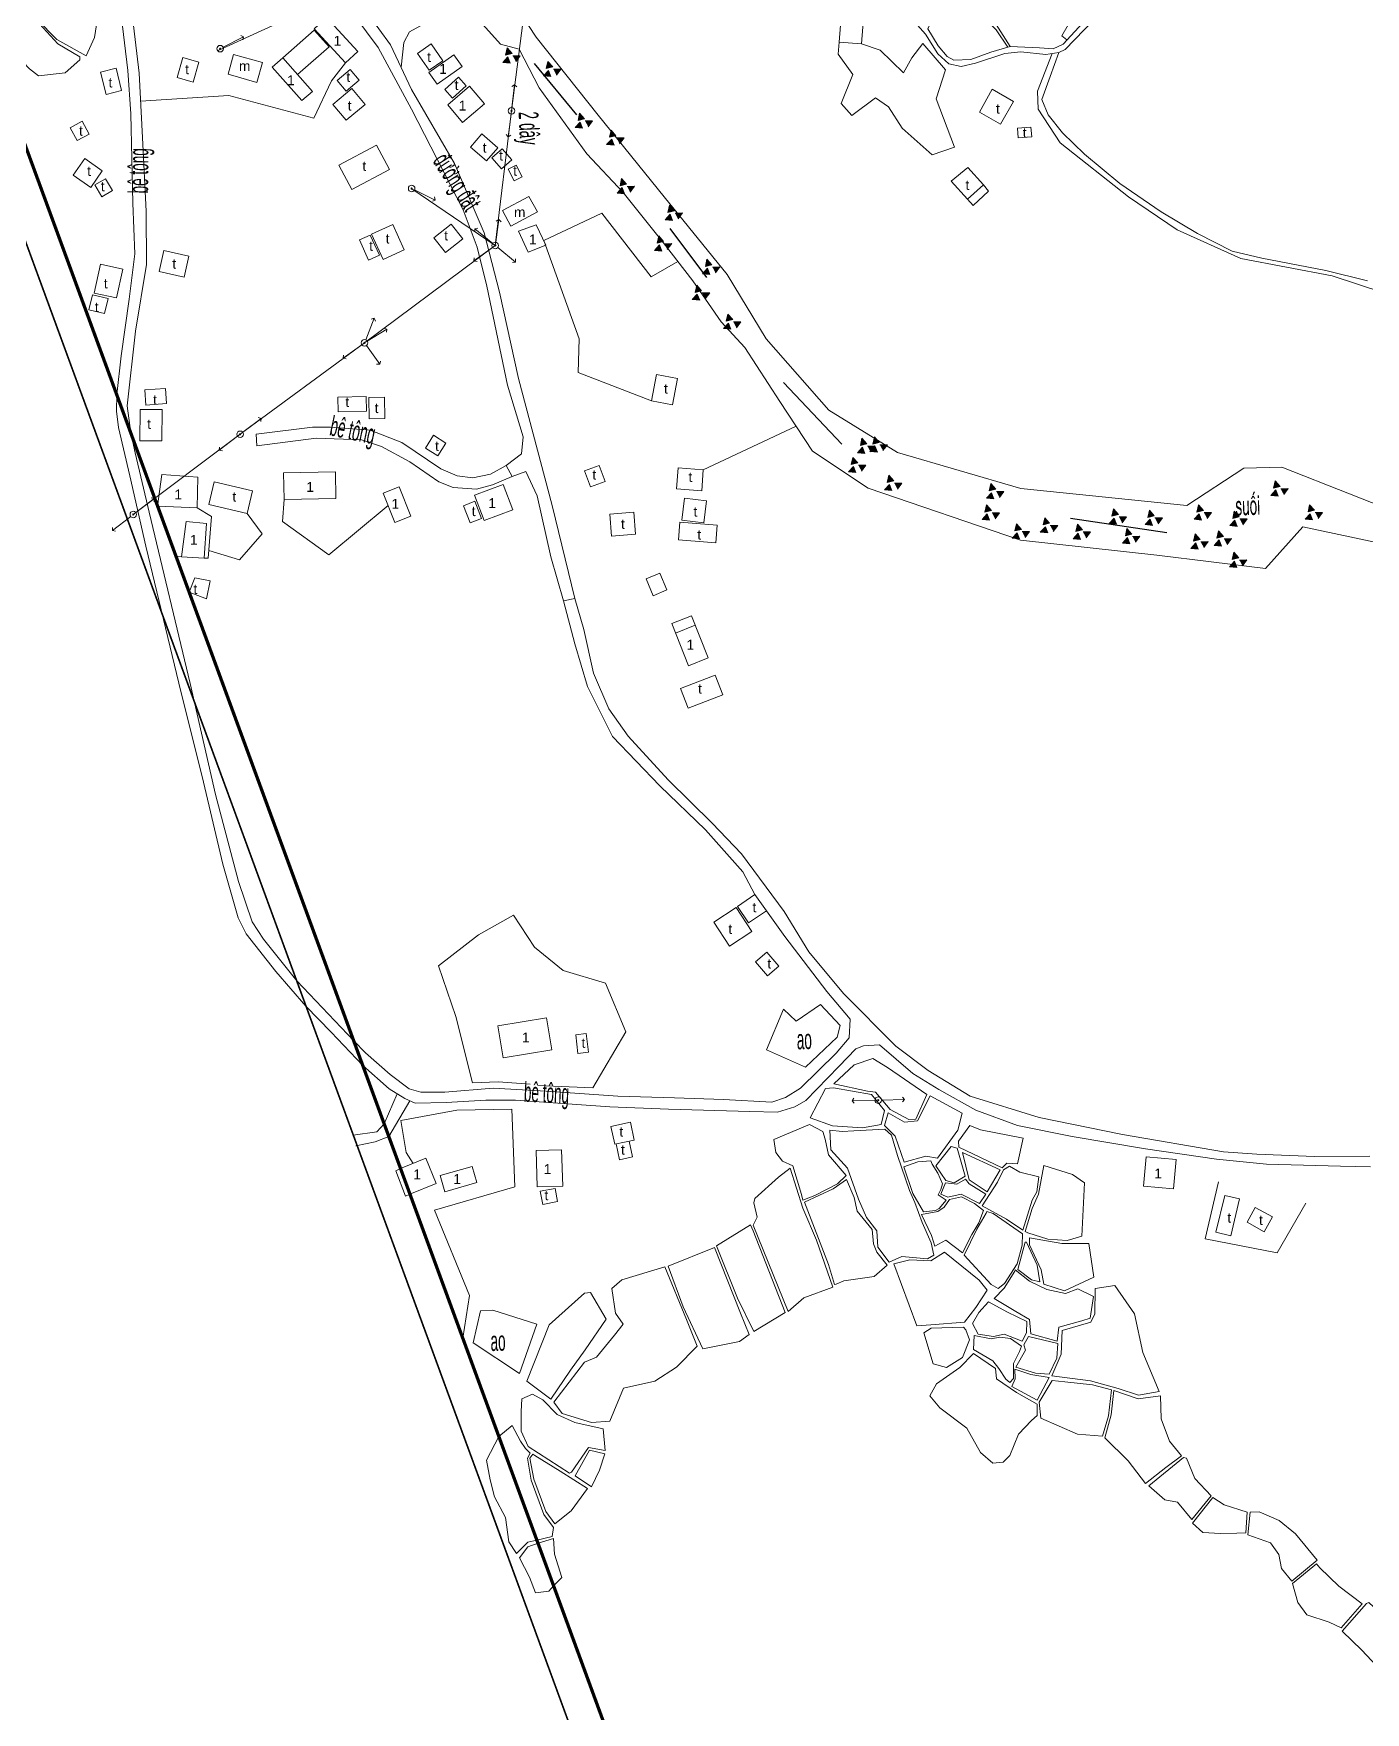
# Model space of a CAD drawing. Header units: metres. Extents: x 0 to 551036, y 0 to 1845929.
# Drawn here: x 547408 to 547814, y 1841035 to 1841546 of the extents above; entities that cross this region are included whole.
import ezdxf

# ---------------------------------------------------------------- set-up
doc = ezdxf.new("R2010")
doc.units = ezdxf.units.M
doc.header["$MEASUREMENT"] = 0
doc.linetypes.add('BD HH1 KEM TMB$0$DASHDOT2', pattern=[0.5, 0.25, -0.125, 0, -0.125])
for name, color, linetype, lineweight in [('BD HH1 KEM TMB$0$ao_ho_song_suoi', 7, 'Continuous', 0), ('BD HH1 KEM TMB$0$chamnha', 7, 'Continuous', 0), ('BD HH1 KEM TMB$0$Duong BT', 7, 'Continuous', 0), ('BD HH1 KEM TMB$0$duongdapcao', 7, 'Continuous', 0), ('BD HH1 KEM TMB$0$duongdat', 7, 'Continuous', 0), ('BD HH1 KEM TMB$0$duongdaydien', 7, 'Continuous', 0), ('BD HH1 KEM TMB$0$ghichuthuyetminh', 7, 'Continuous', 0), ('BD HH1 KEM TMB$0$nha', 7, 'Continuous', 0), ('BD HH1 KEM TMB$0$Ranh', 7, 'Continuous', 0), ('BD HH1 KEM TMB$0$ranhgioithucvat', 7, 'Continuous', 0), ('BD HH1 KEM TMB$0$tuong_ke', 7, 'Continuous', 0), ('Level 10', 7, 'Continuous', 0), ('Level 15', 7, 'Continuous', 0), ('Ranh', 7, 'Continuous', 0)]:
    doc.layers.add(name, color=color, linetype=linetype, lineweight=lineweight)
doc.styles.add('BD HH1 KEM TMB$0$chamnha', font='', dxfattribs={"height": 4})
doc.styles.add('BD HH1 KEM TMB$0$ghichuduongdien', font='', dxfattribs={"height": 6})
doc.styles.add('BD HH1 KEM TMB$0$Standard', font='txt.shx')
doc.styles.get("Standard").update_dxf_attribs({"font": '', "height": 4})
doc.styles.get('BD HH1 KEM TMB$0$chamnha').set_extended_font_data('.VnArial')
doc.styles.get('BD HH1 KEM TMB$0$ghichuduongdien').set_extended_font_data('.VnArial Narrow')
doc.styles.get('Standard').set_extended_font_data('.VnArial')
doc.linetypes.add('FENCELINE1', pattern='A,6.35,-2.54,[133,ltypeshp.shx,S=2.54,R=0,X=-2.54,Y=0],-2.54,25.4', length=36.83)
doc.dimstyles.get("Standard").update_dxf_attribs({"dimtxt": 0.18, "dimasz": 0.18, "dimexe": 0.18, "dimexo": 0.0625, "dimgap": 0.09, "dimtad": 0, "dimtih": 1, "dimtoh": 1, "dimdec": 4, "dimzin": 0, "dimdsep": 46, "dimtxsty": 'Standard', "dimcen": 0.09, "dimadec": 0, "dimazin": 0, "dimtfac": 1, "dimtdec": 4, "dimtofl": 0, "dimtmove": 0, "dimatfit": 3, "dimfxl": 1, "dimtolj": 1, "dimtzin": 0, "dimarcsym": 0})

# ---------------------------------------------------------------- blocks, each defined once
blk = doc.blocks.new('BD HH1 KEM TMB$0$hathed')
blk.add_hatch(color=256).paths.add_polyline_path([(-1.8, 0, 1), (1.8, 0, 1)])
for p, q in [((10, 0), (80, 0)), ((80, 0), (73.9, 7.3)), ((80, 0), (73.9, -7.3))]:
    blk.add_line(p, q)
for radius in [10, 1.81]:
    blk.add_circle((0, 0), radius)
blk = doc.blocks.new('BD HH1 KEM TMB$0$hathe')
blk.add_hatch(color=256).paths.add_polyline_path([(-1.8, 0, 1), (1.8, 0, 1)])
for p, q in [((-80, 0), (-73.9, 7.3)), ((-80, 0), (-10, 0)), ((-80, 0), (-73.9, -7.3)), ((10, 0), (80, 0)), ((80, 0), (73.9, 7.3)), ((80, 0), (73.9, -7.3))]:
    blk.add_line(p, q)
for radius in [10, 1.81]:
    blk.add_circle((0, 0), radius)
blk = doc.blocks.new('BD HH1 KEM TMB$0$DA1')
at = {"layer": 'Level 10'}
for points in [[(42581.6, 97264), (42583.8, 97274.2), (42590.7, 97266.3)], [(42588, 97252.8), (42577.6, 97253.8), (42584.7, 97261.5)]]:
    blk.add_hatch(color=7, dxfattribs=at).paths.add_polyline_path(points)
at = {"layer": 'Level 10', "extrusion": (0, 0, -1)}
blk.add_hatch(color=7, dxfattribs=at).paths.add_polyline_path([(-42595.9, 97254.9), (-42602.1, 97263.3), (-42591.6, 97263.2)])
at = {"layer": 'Level 10', "color": 7}
for p, q in [((42583.8, 97274.2, 1062767.1), (42581.6, 97264, 1062767.1)), ((42581.6, 97264, 1062767.1), (42590.7, 97266.3, 1062767.1)), ((42583.8, 97274.2, 1062767.1), (42590.7, 97266.3, 1062767.1)), ((42602.1, 97263.3, 1062767.1), (42591.6, 97263.2, 1062767.1)), ((42602.1, 97263.3, 1062767.1), (42595.9, 97254.9, 1062767.1)), ((42577.6, 97253.8, 1062767.1), (42584.7, 97261.5, 1062767.1)), ((42577.6, 97253.8, 1062767.1), (42588, 97252.8, 1062767.1)), ((42588, 97252.8, 1062767.1), (42584.7, 97261.5, 1062767.1))]:
    blk.add_line(p, q, dxfattribs=at)

msp = doc.modelspace()

# ---------------------------------------------------------------- linework, layer by layer
at = {"layer": 'BD HH1 KEM TMB$0$ao_ho_song_suoi', "flags": 128}
for points in [[(547829.47345, 1841397.80608), (547788.3011, 1841414.01258), (547776.68992, 1841413.71146), (547759.36302, 1841402.30669), (547708.84421, 1841407.50094), (547671.30259, 1841418.41102), (547650.42883, 1841431.33751), (547631.37643, 1841453.02324), (547619.5256, 1841472.6173), (547600.2695, 1841496.23878), (547580.18659, 1841521.12388), (547561.3379, 1841544.783), (547554.35202, 1841555.41885)], [(547543.33997, 1841550.71391), (547550.49361, 1841542.71283), (547556.20933, 1841541.15885), (547562.27254, 1841529.4207), (547576.78352, 1841509.35884), (547587.79557, 1841497.5239), (547599.96993, 1841482.36593), (547609.07674, 1841470.73532), (547617.69226, 1841458.19599), (547624.82193, 1841450.35622), (547635.54639, 1841433.95614), (547645.40811, 1841418.89496), (547662.44742, 1841407.61386), (547708.72438, 1841391.77838), (547750.22027, 1841387.26701), (547783.35227, 1841383.19119), (547794.72379, 1841395.82731), (547824.69238, 1841389.4286)], [(547647.88851, 1841250.47427), (547640.44729, 1841245.42519), (547636.63681, 1841249.06547), (547631.42436, 1841236.68207), (547643.32313, 1841231.47169), (547652.99312, 1841240.53743), (547653.91578, 1841244.12394), (547647.88851, 1841250.47427)]]:
    msp.add_lwpolyline(points, dxfattribs=at)
msp.add_lwpolyline([(547544.38246, 1841157.29496), (547542.22559, 1841147.56246), (547556.26924, 1841138.27625), (547561.6135, 1841153.2998), (547548.19294, 1841157.51542), (547544.38246, 1841157.29496)], close=True, dxfattribs=at)
at = {"layer": 'BD HH1 KEM TMB$0$Duong BT', "flags": 128}
for points in [[(547428.16415, 1841577.51073), (547432.10512, 1841573.24385), (547434.75328, 1841554.03695), (547437.05395, 1841534.69024), (547438.02454, 1841521.50027), (547438.61169, 1841494.36218), (547439.27074, 1841478.90848), (547437.53325, 1841465.10553), (547435.11276, 1841447.91502), (547433.71559, 1841436.07302)], [(547437.96688, 1841424.48441), (547436.92214, 1841432.68715), (547439.47444, 1841455.42142), (547442.7457, 1841475.67685), (547442.64984, 1841491.80808), (547441.58339, 1841514.26273), (547440.55288, 1841533.84603), (547438.86333, 1841548.37489), (547435.6556, 1841573.6622), (547437.78502, 1841576.71868)], [(547520.23145, 1841535.71457), (547521.10019, 1841543.23978), (547522.77776, 1841546.47678), (547530.19501, 1841550.47195), (547542.24857, 1841557.49602)], [(547675.08911, 1841551.14946), (547679.87018, 1841545.72399), (547683.5848, 1841539.72855), (547686.93994, 1841536.65824), (547690.69051, 1841535.94309), (547695.01624, 1841536.87333), (547703.94331, 1841539.83609), (547708.86817, 1841540.36842), (547716.4412, 1841539.50809), (547720.4434, 1841540.15334), (547722.30071, 1841541.0782), (547733.87162, 1841553.00541)], [(547730.08943, 1841551.68179), (547724.0382, 1841545.26694), (547721.72555, 1841542.70207), (547718.7179, 1841541.2879), (547714.55993, 1841541.55138), (547705.62088, 1841541.94928), (547699.68947, 1841540.3039), (547693.6622, 1841538.05091), (547688.44975, 1841537.78743), (547686.44865, 1841538.93812), (547683.70463, 1841542.20738), (547680.52923, 1841547.33711)], [(547433.71559, 1841436.07302), (547433.62266, 1841431.03403), (547434.30455, 1841426.06973), (547437.71368, 1841411.37141), (547442.5854, 1841389.9323), (547452.66868, 1841348.23926), (547460.08825, 1841318.10776), (547466.00341, 1841293.25426), (547470.66867, 1841276.85116), (547473.16132, 1841272.02003), (547482.10681, 1841260.535), (547491.3159, 1841250.02457)], [(547488.4852, 1841257.74081), (547478.38685, 1841270.4205), (547474.89267, 1841275.70306), (547470.77137, 1841287.9693), (547463.78307, 1841314.38201), (547456.08128, 1841348.21895), (547443.63455, 1841400.31075), (547439.3166, 1841418.37943), (547437.96688, 1841424.48441)], [(547552.27902, 1841414.53953), (547554.04047, 1841411.10896), (547548.12105, 1841408.57636), (547543.16023, 1841407.25897), (547536.06651, 1841407.83432), (547531.72879, 1841409.57649), (547522.96948, 1841415.64183), (547514.27008, 1841420.293), (547508.19489, 1841422.27714), (547494.41485, 1841422.84711), (547476.35701, 1841420.43818), (547476.12934, 1841424.06233), (547493.34839, 1841426.12175), (547498.7286, 1841426.12175), (547510.81908, 1841425.28292), (547520.44115, 1841421.54586), (547532.31594, 1841413.49638), (547537.27676, 1841411.3563), (547542.12972, 1841410.74869), (547547.50993, 1841411.85637), (547552.27902, 1841414.53953)], [(547815.0823, 1841204.37662), (547798.17479, 1841204.29058), (547780.65617, 1841205.01111), (547770.54282, 1841205.65098), (547739.74744, 1841210.95278), (547714.46407, 1841216.1309), (547693.41057, 1841222.58339), (547680.63707, 1841230.42316), (547670.83527, 1841237.8489), (547654.85043, 1841253.87258), (547644.36562, 1841266.52483), (547636.80457, 1841278.78994), (547623.8753, 1841296.37834), (547614.9722, 1841305.68606), (547601.56362, 1841318.9029), (547589.31736, 1841332.16814), (547583.44587, 1841340.46497), (547578.85652, 1841351.29977), (547575.86086, 1841364.62416), (547573.1408, 1841374.08243), (547569.70178, 1841373.29738), (547573.17675, 1841360.26335), (547576.98723, 1841347.3046), (547584.54827, 1841332.02834), (547598.97537, 1841317.08545), (547612.91118, 1841303.62664), (547624.25875, 1841290.82383), (547627.90147, 1841283.94655)], [(547631.41238, 1841278.98351), (547637.00828, 1841271.15987), (547649.86565, 1841254.46406), (547656.95937, 1841246.0812)], [(547505.85586, 1841239.42546), (547488.4852, 1841257.74081)], [(547508.61241, 1841231.91136), (547499.01583, 1841242.12996), (547491.3159, 1841250.02457)], [(547656.95937, 1841246.0812), (547656.64782, 1841240.41376), (547652.6576, 1841235.69807), (547641.78935, 1841225.07835), (547637.22396, 1841222.19624), (547633.04202, 1841220.80358), (547618.33932, 1841221.63164), (547603.4449, 1841222.09945), (547586.21386, 1841222.66942), (547564.40545, 1841224.12123), (547548.22889, 1841225.04071), (547533.56214, 1841223.83624), (547526.31264, 1841223.86851), (547522.75379, 1841224.82025), (547516.90627, 1841229.19181), (547509.41712, 1841235.854), (547505.85586, 1841239.42546)], [(547508.61241, 1841231.91136), (547516.61868, 1841224.8794), (547521.4357, 1841221.87361), (547524.50326, 1841220.5401), (547533.95756, 1841220.7283), (547546.084, 1841221.36279), (547555.10693, 1841221.36817), (547583.73345, 1841219.40016), (547601.6475, 1841218.62586), (547626.4276, 1841217.91071), (547634.76752, 1841217.72251), (547640.0998, 1841219.34101), (547643.38304, 1841221.33591), (547653.43648, 1841231.66526), (547658.62496, 1841237.01545), (547661.02149, 1841237.94569), (547665.80256, 1841238.23067)], [(547665.80256, 1841238.23067), (547676.03574, 1841229.56283), (547683.94428, 1841224.6213), (547695.16003, 1841218.31937), (547707.8137, 1841213.72197), (547724.44561, 1841210.30753), (547746.84116, 1841206.58659), (547768.40991, 1841203.50015), (547783.57994, 1841201.9408), (547806.13127, 1841201.27942), (547815.25006, 1841201.17188)]]:
    msp.add_lwpolyline(points, dxfattribs=at)
at = {"layer": 'BD HH1 KEM TMB$0$duongdapcao', "flags": 128}
for points in [[(547393.84588, 1841544.75409), (547400.86637, 1841541.75033), (547407.18122, 1841535.21181), (547409.94921, 1841533.07711), (547418.01353, 1841533.99122), (547422.50702, 1841537.94336), (547422.50702, 1841538.8252), (547415.84467, 1841542.84188), (547406.89364, 1841552.52061), (547404.02979, 1841554.97793), (547399.60819, 1841555.83289), (547397.70295, 1841557.08575), (547395.04281, 1841560.69914), (547393.98834, 1841564.56526), (547392.88593, 1841569.93157), (547390.26496, 1841575.80242)], [(547722.88187, 1841543.98451), (547721.37805, 1841545.26694), (547725.64387, 1841552.64428), (547716.42922, 1841558.36011), (547703.29624, 1841567.06559), (547695.48356, 1841555.31669), (547701.33109, 1841548.63299), (547705.62088, 1841541.94928)], [(547704.86146, 1841541.73862), (547701.31911, 1841547.00373), (547692.85936, 1841555.41885), (547687.50312, 1841560.97337), (547682.43447, 1841551.28926), (547680.52923, 1841547.33711)], [(547561.58924, 1841087.5015), (547566.25078, 1841088.6835), (547566.68268, 1841091.37639), (547563.67451, 1841095.35645), (547559.86403, 1841105.77184), (547558.67775, 1841112.45555), (547559.5405, 1841113.97726), (547558.0906, 1841115.47208), (547556.56881, 1841117.66055), (547554.07642, 1841122.42464), (547550.02269, 1841119.03082)], [(547550.02269, 1841119.03082), (547546.2601, 1841111.83508), (547547.35877, 1841105.84226), (547548.73203, 1841100.67286), (547552.07377, 1841094.45131), (547553.03666, 1841087.0615), (547555.41705, 1841083.49326), (547558.80453, 1841086.97003), (547561.58924, 1841087.5015)], [(547561.92258, 1841086.59284), (547558.82225, 1841085.52212), (547556.24569, 1841082.17487), (547559.30964, 1841076.32588), (547561.1991, 1841071.51956), (547565.26425, 1841072.03454), (547566.68666, 1841073.60643)], [(547566.68666, 1841073.60643), (547569.18653, 1841076.14417), (547566.9937, 1841083.23653), (547566.64621, 1841088.03826), (547561.92258, 1841086.59284)]]:
    msp.add_lwpolyline(points, dxfattribs=at)
for points in [[(547426.30552, 1841556.83302), (547420.50592, 1841554.1875), (547409.45793, 1841550.25149), (547415.52114, 1841544.06247), (547424.3883, 1841539.15858), (547426.95258, 1841544.75074), (547428.3905, 1841553.73583), (547428.15085, 1841557.74175), (547426.30552, 1841556.83302)], [(547663.83741, 1841234.06882), (547658.16962, 1841232.17609), (547651.99856, 1841226.41724), (547662.15984, 1841224.15887), (547664.61628, 1841223.78785), (547669.13374, 1841218.56134), (547674.80152, 1841215.52867), (547676.86254, 1841215.63083), (547680.2057, 1841223.11034), (547668.3309, 1841231.33726), (547663.83741, 1841234.06882)], [(547663.40603, 1841223.16949), (547651.84278, 1841225.19127), (547649.37436, 1841224.96005), (547644.79699, 1841215.99109), (547651.54322, 1841213.5983), (547660.67399, 1841212.95843), (547666.31781, 1841214.00158), (547667.39625, 1841218.28173), (547663.40603, 1841223.16949)], [(547681.28413, 1841222.72857), (547677.43771, 1841215.09312), (547673.42352, 1841214.75437), (547668.47469, 1841217.55045), (547667.37229, 1841213.73272), (547670.59562, 1841210.44733), (547673.35162, 1841202.55379), (547679.93009, 1841204.4035), (547683.52489, 1841203.75825), (547689.71991, 1841212.25941), (547691.00205, 1841217.47517), (547681.28413, 1841222.72857)], [(547642.52029, 1841190.97695), (547646.15103, 1841192.38037), (547653.06501, 1841195.94537), (547655.74913, 1841198.50485), (547650.29702, 1841204.80678), (547649.32643, 1841209.51172), (547648.58351, 1841211.85613), (547644.50941, 1841213.95856), (547633.65314, 1841209.47946), (547634.28822, 1841205.45741), (547636.3013, 1841202.87104), (547639.50066, 1841201.44073), (547642.12486, 1841192.70837), (547642.52029, 1841190.97695)], [(547667.48013, 1841212.61429), (547658.04979, 1841212.07121), (547654.46698, 1841211.8615), (547650.74038, 1841212.2379), (547651.03995, 1841206.29623), (547656.07266, 1841200.66644), (547659.43978, 1841191.28882), (547661.89622, 1841185.69129), (547664.99972, 1841181.64773), (547665.29929, 1841176.66318), (547668.75029, 1841172.15719), (547672.62068, 1841173.86172), (547680.44535, 1841173.14657), (547682.35059, 1841174.20586), (547681.57172, 1841178.02896), (547678.83191, 1841184.13921), (547676.57496, 1841190.29944), (547675.00523, 1841193.91821), (547671.33854, 1841204.60783), (547669.45727, 1841210.73769), (547667.48013, 1841212.61429)], [(547709.57515, 1841209.83435), (547696.562, 1841212.32931), (547693.33867, 1841213.65744), (547689.87569, 1841208.89873), (547690.0075, 1841207.07053), (547703.12849, 1841200.81699), (547704.55442, 1841202.2473), (547707.8137, 1841202.04834), (547709.57515, 1841209.83435)], [(547687.68286, 1841207.30712), (547682.9617, 1841201.39772), (547686.05322, 1841196.96701), (547688.53363, 1841196.29487), (547691.91274, 1841198.25213), (547689.49224, 1841206.79092), (547687.68286, 1841207.30712)], [(547691.14653, 1841205.52039), (547693.12298, 1841197.14983), (547698.64698, 1841193.50955), (547702.55332, 1841200.24165), (547691.14653, 1841205.52039)], [(547638.01482, 1841157.13903), (547642.84382, 1841161.31164), (547651.60313, 1841164.55401), (547646.63034, 1841178.82476), (547642.48434, 1841188.50887), (547638.66188, 1841200.76322), (547635.07907, 1841197.97252), (547627.88949, 1841191.53616), (547627.55397, 1841190.19727), (547628.58448, 1841185.84184), (547627.38621, 1841183.41141), (547638.01482, 1841157.13903)], [(547681.45189, 1841202.96782), (547677.55753, 1841202.61831), (547673.26775, 1841201.11811), (547675.98781, 1841193.02024), (547679.2351, 1841187.38506), (547682.87782, 1841187.84749), (547684.00419, 1841188.39595), (547686.17305, 1841190.99846), (547683.6567, 1841192.61696), (547684.49548, 1841194.23546), (547684.99114, 1841195.97225), (547683.62075, 1841199.20925), (547681.83533, 1841201.89779), (547681.45189, 1841202.96782)], [(547714.33226, 1841198.12308), (547708.54464, 1841199.53725), (547705.41717, 1841201.32782), (547703.54788, 1841200.17174), (547701.71454, 1841196.44543), (547697.12518, 1841189.28317), (547704.44658, 1841185.18584), (547709.50325, 1841181.81979), (547712.27124, 1841190.99308), (547713.75709, 1841193.52568), (547714.33226, 1841198.12308)], [(547711.02505, 1841181.02936), (547717.08826, 1841179.06673), (547722.93579, 1841178.73335), (547727.40532, 1841180.07224), (547728.2441, 1841196.28412), (547724.60138, 1841198.75757), (547715.86603, 1841201.55903), (547714.20045, 1841192.78365), (547712.27124, 1841188.39595), (547710.18626, 1841181.4434), (547711.02505, 1841181.02936)], [(547652.6576, 1841165.4251), (547654.97025, 1841166.4091), (547664.23284, 1841167.7695), (547668.22305, 1841171.1947), (547665.07162, 1841175.14685), (547664.01715, 1841177.64718), (547663.58577, 1841182.0295), (547659.04435, 1841187.66467), (547658.1816, 1841191.79964), (547655.77309, 1841197.29501), (547651.75891, 1841194.39677), (547643.01158, 1841190.38009), (547650.30901, 1841171.35601), (547652.13037, 1841165.36595), (547652.6576, 1841165.4251)], [(547691.98463, 1841197.3434), (547689.37242, 1841195.80018), (547685.92142, 1841196.20884), (547684.55539, 1841192.79978), (547686.59244, 1841191.89643), (547690.69051, 1841192.82666), (547696.25045, 1841190.00908), (547698.16767, 1841192.84817), (547693.14695, 1841195.9131), (547691.98463, 1841197.3434)], [(547687.16761, 1841191.18128), (547685.54995, 1841188.84225), (547683.59678, 1841187.52487), (547678.65993, 1841186.64303), (547681.64361, 1841180.20129), (547682.65015, 1841177.02344), (547686.00529, 1841178.77099), (547691.12188, 1841175.00166), (547693.96177, 1841180.49703), (547696.07071, 1841184.0943), (547697.52061, 1841187.81523), (547694.72866, 1841189.97681), (547690.77438, 1841191.99859), (547687.16761, 1841191.18128)], [(547626.61933, 1841183.50282), (547616.29029, 1841177.03958), (547622.59316, 1841161.17721), (547627.55397, 1841150.97152), (547637.15207, 1841156.82716), (547627.43415, 1841181.66924), (547626.61933, 1841183.50282)], [(547698.31147, 1841187.00867), (547695.49159, 1841182.19877), (547691.5892, 1841174.28651), (547699.79731, 1841165.30142), (547701.94221, 1841164.07545), (547703.88339, 1841165.67244), (547707.76577, 1841171.63562), (547709.25162, 1841177.28154), (547709.40739, 1841180.74438), (547700.44438, 1841186.96565), (547698.47922, 1841187.50336), (547698.31147, 1841187.00867)], [(547727.93255, 1841177.7601), (547721.33012, 1841177.7601), (547711.51634, 1841179.52916), (547711.48039, 1841177.4321), (547715.08716, 1841169.74826), (547715.86603, 1841165.40897), (547722.10899, 1841163.40332), (547731.07201, 1841167.53829), (547729.53823, 1841177.84614), (547727.93255, 1841177.7601)], [(547615.66719, 1841176.61479), (547601.56362, 1841170.85594), (547606.08108, 1841158.5747), (547612.0724, 1841145.75038), (547623.24022, 1841147.97649), (547626.18795, 1841150.1327), (547623.51582, 1841156.59594), (547615.66719, 1841176.61479)], [(547670.18821, 1841171.58722), (547677.24598, 1841152.76209), (547681.42792, 1841153.07396), (547691.69705, 1841153.85901), (547695.17201, 1841158.31661), (547698.62301, 1841163.63991), (547696.19054, 1841166.61343), (547685.6578, 1841175.18448), (547681.42792, 1841172.52283), (547675.08911, 1841172.84008), (547670.18821, 1841171.58722)], [(547710.18626, 1841178.21715), (547707.98146, 1841169.9042), (547712.15142, 1841166.7855), (547714.59587, 1841166.18326), (547713.78106, 1841171.23234), (547710.56971, 1841178.16876), (547710.18626, 1841178.21715)], [(547585.23128, 1841149.89073), (547579.75522, 1841143.18014), (547576.07655, 1841141.66381), (547566.75405, 1841129.53851), (547569.24644, 1841126.0703), (547578.2454, 1841123.36563), (547583.81733, 1841123.7474), (547587.89143, 1841133.75951), (547597.47754, 1841135.8727), (547604.09196, 1841140.20662), (547610.37086, 1841146.59459), (547607.07564, 1841154.71397), (547600.56906, 1841170.64623), (547587.46006, 1841166.74786), (547584.42845, 1841164.09696), (547585.50688, 1841156.57443), (547587.8435, 1841153.21376), (547585.23128, 1841149.89073)], [(547707.05879, 1841169.42564), (547703.82348, 1841164.21525), (547700.75592, 1841161.05891), (547707.31043, 1841157.10676), (547711.49237, 1841154.68708), (547711.93573, 1841150.34778), (547719.9641, 1841148.09479), (547720.41944, 1841152.32117), (547727.40532, 1841154.26229), (547730.00555, 1841155.07961), (547730.92821, 1841161.6719), (547726.23102, 1841163.97866), (547722.4445, 1841162.54299), (547716.7887, 1841163.81197), (547711.45642, 1841166.32307), (547707.16664, 1841169.75902), (547707.05879, 1841169.42564)], [(547731.50338, 1841164.05932), (547731.35959, 1841156.4185), (547730.14934, 1841153.86977), (547721.48589, 1841151.35867), (547721.12641, 1841144.15877), (547718.28653, 1841137.53959), (547730.0415, 1841136.01788), (547738.44133, 1841133.67348), (547744.70825, 1841131.62481), (547750.93922, 1841132.754), (547745.94246, 1841144.68035), (547743.46206, 1841156.3701), (547737.44677, 1841165.04332), (547731.50338, 1841164.05932)], [(547576.02862, 1841162.73118), (547565.28019, 1841153.02557), (547558.48603, 1841135.91572), (547565.83139, 1841130.45261), (547571.83469, 1841139.2495), (547576.26827, 1841145.43851), (547582.70295, 1841154.72472), (547577.84998, 1841162.85486), (547576.02862, 1841162.73118)], [(547699.01844, 1841160.07491), (547696.08269, 1841156.82716), (547694.12952, 1841153.47724), (547695.91494, 1841150.19185), (547700.49231, 1841149.46057), (547703.8115, 1841150.22949), (547709.2636, 1841148.06253), (547710.58169, 1841150.579), (547710.72548, 1841154.03646), (547704.78209, 1841156.8648), (547699.01844, 1841160.07491)], [(547691.42145, 1841152.37494), (547681.52379, 1841152.03081), (547679.31898, 1841150.62201), (547682.21878, 1841141.17987), (547686.24495, 1841140.03993), (547691.07395, 1841143.11024), (547693.27876, 1841148.44968), (547692.08049, 1841151.55225), (547691.42145, 1841152.37494)], [(547709.05989, 1841146.57845), (547705.69277, 1841148.85296), (547702.44548, 1841149.31001), (547699.84524, 1841148.79919), (547694.64478, 1841149.77244), (547694.47702, 1841145.57294), (547700.38446, 1841142.08322), (547702.20582, 1841139.75495), (547704.25486, 1841136.5287), (547705.50105, 1841135.4748), (547706.61544, 1841136.73841), (547706.59147, 1841141.31968), (547708.46076, 1841144.94382), (547709.05989, 1841146.57845)], [(547711.20479, 1841149.50358), (547709.74291, 1841146.98173), (547710.27014, 1841145.33097), (547707.33439, 1841140.15823), (547713.34968, 1841138.38379), (547717.43576, 1841138.07192), (547719.84427, 1841142.86827), (547720.08392, 1841147.32587), (547711.20479, 1841149.50358)], [(547713.87692, 1841125.44656), (547713.87692, 1841128.94165), (547707.51413, 1841132.48514), (547701.43894, 1841136.65775), (547701.15135, 1841139.76033), (547694.40512, 1841144.32008), (547690.27111, 1841140.05069), (547683.18937, 1841135.05539), (547681.20025, 1841131.4635), (547684.2079, 1841127.77483), (547692.41601, 1841121.56431), (547696.53803, 1841114.17083), (547700.32455, 1841110.9177), (547703.47598, 1841111.30485), (547705.51303, 1841113.34276), (547708.18516, 1841119.80063), (547712.06754, 1841123.92484), (547713.87692, 1841125.44656)], [(547713.86493, 1841130.09235), (547717.50766, 1841137.02877), (547711.89978, 1841137.9375), (547707.03483, 1841139.53449), (547707.15465, 1841136.62549), (547706.1601, 1841134.28646), (547713.86493, 1841130.09235)], [(547718.40635, 1841136.15769), (547714.46407, 1841129.56002), (547714.93139, 1841124.62386), (547726.13516, 1841119.82214), (547733.72017, 1841119.17689), (547735.5655, 1841125.39816), (547736.47618, 1841133.22718), (547730.62865, 1841134.82417), (547722.21683, 1841135.70601), (547718.40635, 1841136.15769)], [(547737.11126, 1841133.11426), (547736.3204, 1841125.67777), (547734.41516, 1841118.68757), (547741.5688, 1841111.69738), (547746.84116, 1841104.73407), (547752.96429, 1841109.67022), (547757.73338, 1841113.1707), (547754.10264, 1841117.68206), (547751.61025, 1841124.48944), (547751.39456, 1841131.49039), (547744.51653, 1841130.56015), (547737.11126, 1841133.11426)], [(547572.13426, 1841108.23992), (547577.25085, 1841115.68717), (547582.33149, 1841114.78382), (547581.78028, 1841121.36536), (547573.16476, 1841123.36025), (547567.72465, 1841125.81757), (547563.43486, 1841130.19451), (547560.25946, 1841131.92055), (547556.96423, 1841130.56015), (547556.78449, 1841126.66177), (547556.84441, 1841120.74162), (547558.95335, 1841116.00979), (547571.55909, 1841107.88503), (547572.13426, 1841108.23992)], [(547560.35532, 1841113.68152), (547559.46861, 1841112.51469), (547560.63092, 1841106.06221), (547564.34554, 1841096.28131), (547567.05362, 1841092.47434), (547571.9665, 1841096.45338), (547576.9393, 1841103.25), (547568.67127, 1841108.49802), (547560.94247, 1841113.26748), (547560.35532, 1841113.68152)], [(547573.2127, 1841107.143), (547578.17351, 1841103.76082), (547580.67788, 1841108.79914), (547582.21166, 1841113.7568), (547577.63429, 1841114.91287), (547573.2127, 1841107.143)], [(547758.39243, 1841112.6545), (547747.85969, 1841104.10495), (547752.72464, 1841099.78716), (547756.55908, 1841099.08276), (547760.90878, 1841093.80786), (547766.74433, 1841100.97549), (547761.75955, 1841106.28804), (547759.23121, 1841112.45555), (547758.39243, 1841112.6545)], [(547767.29553, 1841100.48618), (547761.12447, 1841092.68405), (547764.21599, 1841089.89872), (547769.64413, 1841089.52771), (547774.58097, 1841089.71053), (547777.37293, 1841089.74817), (547777.78034, 1841096.06623), (547770.75851, 1841098.29234), (547767.29553, 1841100.48618)], [(547778.66706, 1841096.02321), (547777.91215, 1841089.11905), (547784.8501, 1841086.73163), (547787.34249, 1841083.18814), (547788.15731, 1841078.90261), (547791.33271, 1841075.11177), (547798.98961, 1841081.48898), (547792.41114, 1841089.51157), (547787.49826, 1841093.53363), (547781.41108, 1841096.15226), (547778.66706, 1841096.02321)], [(547798.78591, 1841080.33829), (547791.48848, 1841074.32134), (547793.202, 1841068.57863), (547795.87413, 1841064.81468), (547802.70423, 1841062.56168), (547806.29903, 1841060.87328), (547812.72172, 1841068.16997), (547805.67593, 1841073.52016), (547799.87633, 1841079.16608), (547798.78591, 1841080.33829)], [(547814.06378, 1841068.30977), (547806.69445, 1841059.84088), (547812.60189, 1841054.0444), (547821.48103, 1841044.58613), (547825.21962, 1841047.77473), (547831.53447, 1841053.67876), (547826.42986, 1841057.67392), (547814.7348, 1841068.5625), (547814.06378, 1841068.30977)]]:
    msp.add_lwpolyline(points, close=True, dxfattribs=at)
at = {"layer": 'BD HH1 KEM TMB$0$duongdat', "flags": 128}
for points in [[(547502.31141, 1841556.48351), (547513.25156, 1841541.63204), (547523.38887, 1841522.86605), (547539.10023, 1841492.26006), (547543.41187, 1841480.95714), (547546.37158, 1841469.01466), (547552.61454, 1841438.95682), (547557.39561, 1841423.20737), (547556.86837, 1841418.09915), (547552.27902, 1841414.53953)], [(547573.1408, 1841374.08243), (547566.27475, 1841402.31207), (547555.99364, 1841440.94096), (547550.21801, 1841467.22947), (547545.55676, 1841485.31795), (547536.50987, 1841506.38532), (547523.42482, 1841528.94752), (547517.03808, 1841542.48161), (547506.36154, 1841557.19329)], [(547718.4423, 1841539.83072), (547713.96079, 1841528.37217), (547714.14053, 1841522.94671), (547720.87478, 1841512.67112), (547741.6407, 1841496.24954), (547756.43926, 1841486.23205), (547775.76726, 1841477.46742), (547803.56698, 1841472.22477), (547819.04856, 1841467.13269)], [(547814.33938, 1841470.70844), (547801.72166, 1841473.87554), (547782.17797, 1841477.54808), (547773.21495, 1841479.67202), (547762.65825, 1841485.05447), (547751.5743, 1841491.67903), (547738.96857, 1841500.32536), (547728.19617, 1841509.18678), (547721.49788, 1841515.73067), (547717.20809, 1841521.18303), (547715.27889, 1841525.89334), (547717.75929, 1841532.86203), (547720.4434, 1841540.15334)], [(547554.04047, 1841411.10896), (547558.21043, 1841412.62529), (547561.69738, 1841405.24795), (547565.83139, 1841386.74544), (547569.70178, 1841373.29738)], [(547519.02719, 1841223.37651), (547515.09105, 1841214.25118)], [(547516.52762, 1841210.33525), (547522.96948, 1841221.20686)], [(547515.09105, 1841214.25118), (547512.89367, 1841211.78112), (547505.72187, 1841210.75527)], [(547516.52762, 1841210.33525), (547512.39959, 1841208.75267), (547506.47039, 1841207.46888)]]:
    msp.add_lwpolyline(points, dxfattribs=at)
at = {"layer": 'BD HH1 KEM TMB$0$duongdaydien', "flags": 128}
for points in [[(547623.62452, 1842065.38291), (547613.66737, 1841979.71026), (547609.09499, 1841938.45469), (547602.40307, 1841894.00946), (547597.60247, 1841849.42894), (547590.62302, 1841801.12873), (547584.62814, 1841755.37331), (547578.83156, 1841712.78335), (547567.9837, 1841623.3315), (547560.91115, 1841576.9038), (547518.0299, 1841565.30275), (547464.54121, 1841540.75244)], [(547560.90716, 1841576.90272), (547553.83677, 1841522.41438), (547548.92388, 1841481.46259), (547509.12953, 1841451.83491), (547471.30033, 1841423.99243), (547438.76649, 1841399.58735)]]:
    msp.add_lwpolyline(points, dxfattribs=at)
at = {"layer": 'BD HH1 KEM TMB$0$ghichuthuyetminh', "flags": 128}
msp.add_lwpolyline([(547548.92388, 1841481.46259), (547523.55656, 1841498.69944)], dxfattribs=at)
at = {"layer": 'BD HH1 KEM TMB$0$nha', "flags": 128}
for points in [[(547654.35914, 1841553.67668), (547661.17726, 1841553.14435), (547660.36954, 1841542.79902), (547653.55142, 1841543.33135), (547654.35914, 1841553.67668)], [(547493.77977, 1841547.34249), (547503.30597, 1841537.01313), (547507.05646, 1841540.47201), (547497.53026, 1841550.80136), (547493.77977, 1841547.34249)], [(547528.85296, 1841534.74938), (547532.97499, 1841537.60999), (547529.40769, 1841542.75033), (547525.28566, 1841539.88973), (547528.85296, 1841534.74938)], [(547453.82964, 1841538.6155), (547458.74253, 1841537.20671), (547456.99948, 1841531.12818), (547452.0866, 1841532.53697), (547453.82964, 1841538.6155)], [(547469.28725, 1841539.56186), (547478.09449, 1841537.08841), (547476.40619, 1841531.07688), (547467.59895, 1841533.55033), (547469.28725, 1841539.56186)], [(547484.24159, 1841538.53484), (547493.25253, 1841528.30227), (547490.03595, 1841525.5765), (547481.04222, 1841535.71188), (547484.24159, 1841538.53484)], [(547531.24949, 1841530.53376), (547538.79855, 1841535.90545), (547536.26145, 1841539.47094), (547528.71239, 1841534.09925), (547531.24949, 1841530.53376)], [(547428.74998, 1841534.21705), (547433.50709, 1841535.41076), (547435.21956, 1841528.58629), (547430.46246, 1841527.39258), (547428.74998, 1841534.21705)], [(547503.50967, 1841528.35067), (547507.49989, 1841531.70058), (547504.76941, 1841534.95297), (547500.77919, 1841531.60306), (547503.50967, 1841528.35067)], [(547535.9347, 1841526.28587), (547540.09268, 1841530.02831), (547537.7559, 1841532.62454), (547533.59793, 1841528.8821), (547535.9347, 1841526.28587)], [(547499.50747, 1841524.31248), (547505.30707, 1841529.1626), (547509.31187, 1841524.37381), (547503.51227, 1841519.52369), (547499.50747, 1841524.31248)], [(547534.43687, 1841524.18343), (547541.05129, 1841529.87238), (547545.60491, 1841524.57798), (547538.99049, 1841518.88904), (547534.43687, 1841524.18343)], [(547696.23847, 1841522.04874), (547702.7091, 1841518.35469), (547706.65307, 1841525.26309), (547700.18244, 1841528.95714), (547696.23847, 1841522.04874)], [(547419.57127, 1841517.27389), (547423.19003, 1841519.24728), (547425.33362, 1841515.3164), (547421.71487, 1841513.34302), (547419.57127, 1841517.27389)], [(547541.36284, 1841511.39675), (547546.26374, 1841507.17037), (547549.73759, 1841511.19865), (547544.83669, 1841515.42503), (547541.36284, 1841511.39675)], [(547707.84965, 1841517.10721), (547711.94771, 1841517.41908), (547712.16946, 1841514.50529), (547708.07139, 1841514.19342), (547707.84965, 1841517.10721)], [(547501.3528, 1841505.89601), (547512.78424, 1841511.95597), (547516.70348, 1841504.56275), (547505.27204, 1841498.50279), (547501.3528, 1841505.89601)], [(547547.84544, 1841508.06835), (547550.99688, 1841510.89131), (547553.99804, 1841507.54095), (547550.8466, 1841504.71798), (547547.84544, 1841508.06835)], [(547425.8382, 1841499.10476), (547429.33713, 1841504.1377), (547423.9813, 1841507.86111), (547420.48237, 1841502.82817), (547425.8382, 1841499.10476)], [(547552.86617, 1841504.6539), (547555.31063, 1841505.88525), (547557.12049, 1841502.29234), (547554.67603, 1841501.06099), (547552.86617, 1841504.6539)], [(547687.65084, 1841500.9957), (547692.65566, 1841495.51826), (547697.48198, 1841499.92813), (547692.6879, 1841505.17494), (547687.65084, 1841500.9957)], [(547427.10836, 1841499.88444), (547430.35565, 1841501.76641), (547432.44559, 1841498.16029), (547429.19829, 1841496.27831), (547427.10836, 1841499.88444)], [(547553.69297, 1841487.32897), (547561.72134, 1841491.64676), (547559.16934, 1841496.39187), (547551.14098, 1841492.07408), (547553.69297, 1841487.32897)], [(547511.27442, 1841484.90391), (547514.78534, 1841477.15555), (547521.23158, 1841480.07645), (547517.72067, 1841487.82481), (547511.27442, 1841484.90391)], [(547530.207, 1841483.81774), (547533.74188, 1841479.29563), (547539.03406, 1841483.43245), (547535.49918, 1841487.95457), (547530.207, 1841483.81774)], [(547556.02959, 1841485.80188), (547558.89344, 1841479.44618), (547564.33063, 1841481.57838), (547561.40677, 1841487.76488), (547556.02959, 1841485.80188)], [(547448.03005, 1841479.89248), (547455.62704, 1841478.19333), (547454.2066, 1841471.84248), (547446.60961, 1841473.54164), (547448.03005, 1841479.89248)], [(547510.879, 1841484.61893), (547513.64699, 1841478.49444), (547510.36621, 1841477.01168), (547507.59822, 1841483.13617), (547510.879, 1841484.61893)], [(547426.85672, 1841466.95524), (547433.62691, 1841465.47117), (547435.55667, 1841474.27451), (547428.78647, 1841475.75859), (547426.85672, 1841466.95524)], [(547426.30552, 1841466.46593), (547431.12254, 1841465.3475), (547430.05129, 1841460.7337), (547425.23427, 1841461.85213), (547426.30552, 1841466.46593)], [(547597.98081, 1841442.15618), (547604.35558, 1841440.97322), (547602.86523, 1841432.94199), (547596.49047, 1841434.12495), (547597.98081, 1841442.15618)], [(547442.24243, 1841437.49426), (547442.55398, 1841432.89686), (547448.90137, 1841433.327), (547448.58982, 1841437.9244), (547442.24243, 1841437.49426)], [(547501.04125, 1841435.28428), (547509.65677, 1841435.4671), (547509.75171, 1841430.99278), (547501.13619, 1841430.80996), (547501.04125, 1841435.28428)], [(547510.43564, 1841435.16061), (547510.57943, 1841428.735), (547515.30675, 1841428.84079), (547515.16296, 1841435.26639), (547510.43564, 1841435.16061)], [(547440.84046, 1841431.55259), (547447.51479, 1841431.52571), (547447.47632, 1841421.97573), (547440.80199, 1841422.00262), (547440.84046, 1841431.55259)], [(547530.08717, 1841423.69131), (547533.87369, 1841421.3254), (547531.42931, 1841417.4133), (547527.64279, 1841419.77922), (547530.08717, 1841423.69131)], [(547576.10051, 1841412.85651), (547580.54607, 1841414.52878), (547582.37721, 1841409.66089), (547577.93165, 1841407.98862), (547576.10051, 1841412.85651)], [(547604.53532, 1841413.76523), (547612.21619, 1841413.21677), (547611.76024, 1841406.83151), (547604.07937, 1841407.37997), (547604.53532, 1841413.76523)], [(547447.40695, 1841411.76496), (547446.15833, 1841402.15528), (547458.23087, 1841401.61305), (547458.43098, 1841410.9584), (547447.40695, 1841411.76496)], [(547463.39179, 1841409.51197), (547475.02694, 1841406.80192), (547473.41971, 1841399.90156), (547461.78457, 1841402.61161), (547463.39179, 1841409.51197)], [(547484.48124, 1841412.28116), (547500.26238, 1841412.61992), (547500.43745, 1841404.4642), (547484.65631, 1841404.12544), (547484.48124, 1841412.28116)], [(547542.64498, 1841405.52218), (547545.55676, 1841397.73618), (547554.23092, 1841400.98011), (547551.31913, 1841408.76611), (547542.64498, 1841405.52218)], [(547514.83327, 1841406.1029), (547518.30823, 1841397.17696), (547523.19586, 1841399.07976), (547519.72089, 1841408.00571), (547514.83327, 1841406.1029)], [(547542.70489, 1841403.63483), (547544.74194, 1841398.40293), (547541.24402, 1841397.04101), (547539.20697, 1841402.2729), (547542.70489, 1841403.63483)], [(547605.69763, 1841397.90824), (547612.38395, 1841397.0748), (547613.21035, 1841403.70456), (547606.52403, 1841404.53801), (547605.69763, 1841397.90824)], [(547583.7694, 1841399.65579), (547591.05485, 1841400.25802), (547591.60212, 1841393.63742), (547584.31668, 1841393.03519), (547583.7694, 1841399.65579)], [(547454.81222, 1841397.43506), (547461.09112, 1841396.89735), (547460.32424, 1841386.35132), (547453.42747, 1841386.72931), (547454.81222, 1841397.43506)], [(547605.12247, 1841397.20922), (547616.47003, 1841396.3005), (547616.04692, 1841391.01698), (547604.69936, 1841391.9257), (547605.12247, 1841397.20922)], [(547457.50281, 1841380.34639), (547462.13361, 1841379.41111), (547461.01747, 1841373.88482), (547455.75925, 1841375.98408), (547457.50281, 1841380.34639)], [(547594.8174, 1841379.99721), (547599.03529, 1841381.74476), (547601.15062, 1841376.63918), (547596.93273, 1841374.89163), (547594.8174, 1841379.99721)], [(547605.30221, 1841346.65398), (547615.84693, 1841350.70829), (547618.15333, 1841344.70967), (547607.6086, 1841340.65535), (547605.30221, 1841346.65398)], [(547622.61712, 1841280.33316), (547625.96028, 1841275.34861), (547631.41238, 1841278.98351), (547627.90147, 1841283.94655), (547622.61712, 1841280.33316)], [(547615.43952, 1841275.53143), (547622.2217, 1841279.99978), (547627.00504, 1841272.73949), (547620.22287, 1841268.27114), (547615.43952, 1841275.53143)], [(547628.10517, 1841263.54055), (547631.56816, 1841266.47106), (547635.18466, 1841262.19744), (547631.72167, 1841259.26693), (547628.10517, 1841263.54055)], [(547549.72672, 1841244.02178), (547564.53726, 1841246.43071), (547566.11288, 1841236.74351), (547551.30234, 1841234.33458), (547549.72672, 1841244.02178)], [(547573.39243, 1841241.32786), (547576.62775, 1841241.72577), (547577.32741, 1841236.03688), (547574.0921, 1841235.63898), (547573.39243, 1841241.32786)], [(547584.10492, 1841213.43698), (547590.06029, 1841214.70597), (547591.22261, 1841209.25122), (547585.26723, 1841207.98223), (547584.10492, 1841213.43698)], [(547561.36186, 1841206.09728), (547569.11463, 1841206.33387), (547569.45353, 1841195.22865), (547561.70076, 1841194.99206), (547561.36186, 1841206.09728)], [(547746.94901, 1841204.1454), (547756.07978, 1841203.36035), (547755.31271, 1841194.43871), (547746.18193, 1841195.22376), (547746.94901, 1841204.1454)], [(547520.10722, 1841200.57757), (547527.79849, 1841203.72599), (547530.9357, 1841196.06211), (547522.95736, 1841192.80838), (547520.10722, 1841200.57757)], [(547532.16017, 1841198.43495), (547541.89007, 1841201.26867), (547543.325, 1841196.34167), (547533.5951, 1841193.50795), (547532.16017, 1841198.43495)], [(547562.62004, 1841193.73001), (547567.14948, 1841194.56346), (547567.89205, 1841190.52789), (547563.36261, 1841189.69444), (547562.62004, 1841193.73001)], [(547770.89032, 1841192.43951), (547775.40778, 1841191.35872), (547772.7182, 1841180.11692), (547768.20074, 1841181.19771), (547770.89032, 1841192.43951)], [(547777.70844, 1841184.25561), (547780.16489, 1841188.73471), (547785.40359, 1841185.86168), (547782.94715, 1841181.38258), (547777.70844, 1841184.25561)]]:
    msp.add_lwpolyline(points, close=True, dxfattribs=at)
for points in [[(547488.74706, 1841533.41856), (547498.32527, 1841541.85326), (547493.8198, 1841546.96955), (547484.24159, 1841538.53484)], [(547608.62319, 1841368.80009), (547613.70078, 1841355.94882), (547607.68549, 1841353.57216), (547602.6079, 1841366.42342)], [(547602.6079, 1841366.42342), (547608.62319, 1841368.80009)], [(547609.77173, 1841365.89315), (547603.75645, 1841363.51648)], [(547589.66396, 1841208.91909), (547590.684, 1841204.13205), (547586.731, 1841203.28973), (547585.71096, 1841208.07678)], [(547520.10722, 1841200.57757), (547518.69223, 1841199.92104), (547521.60274, 1841192.18372), (547522.95736, 1841192.80838)]]:
    msp.add_lwpolyline(points, dxfattribs=at)
at = {"layer": 'BD HH1 KEM TMB$0$Ranh', "color": 3, "linetype": 'BD HH1 KEM TMB$0$DASHDOT2', "ltscale": 6, "const_width": 0.5}
msp.add_lwpolyline([(547034.43997, 1842987.82483), (547784.75541, 1842697.43071), (548199.83297, 1842214.79155), (548597.52544, 1841937.88793), (548392.50742, 1841468.26311), (548551.48494, 1841051.14892), (548101.10368, 1840704.91926), (547600.75752, 1840951.69702), (547242.57197, 1841928.07708), (546883.41754, 1842351.55456)], dxfattribs=at)
at = {"layer": 'BD HH1 KEM TMB$0$ranhgioithucvat', "flags": 128}
for points in [[(547604.52334, 1841476.55063), (547596.31457, 1841471.85252), (547581.3411, 1841491.3047), (547563.67896, 1841482.95723), (547574.45373, 1841452.99855), (547574.15405, 1841442.8236), (547596.49047, 1841434.12495)], [(547612.21619, 1841413.21677), (547640.47725, 1841426.42555)]]:
    msp.add_lwpolyline(points, dxfattribs=at)
at = {"layer": 'BD HH1 KEM TMB$0$tuong_ke', "flags": 128}
for points in [[(547653.55142, 1841543.33135), (547653.22079, 1841539.5995), (547657.72626, 1841533.45889), (547654.14345, 1841524.60822), (547657.41471, 1841520.99483), (547664.61628, 1841526.34502), (547668.54659, 1841523.6511), (547672.70456, 1841517.13409), (547681.91921, 1841509.05235), (547688.64147, 1841511.33761), (547683.12946, 1841526.06003), (547685.94538, 1841534.85692), (547679.00743, 1841542.93867), (547675.64031, 1841538.55635), (547673.14792, 1841533.96433), (547666.0542, 1841540.90076), (547660.36954, 1841542.79902)], [(547440.99986, 1841525.35178), (547467.86132, 1841527.11932), (547493.65994, 1841520.17214), (547499.0761, 1841531.54465), (547503.30597, 1841537.01313)], [(547692.65566, 1841495.51826), (547694.38116, 1841493.59326), (547699.03042, 1841497.97558), (547697.48198, 1841499.92813)], [(547484.65631, 1841404.12544), (547484.14573, 1841397.41355), (547498.31445, 1841387.27251), (547516.30797, 1841402.31492)], [(547460.32424, 1841386.35132), (547461.55845, 1841386.28839), (547462.55301, 1841398.95677), (547458.23087, 1841401.61305)], [(547461.73909, 1841388.5893), (547471.0487, 1841385.76143), (547477.98906, 1841393.69211), (547473.41971, 1841399.90156)], [(547451.74994, 1841386.91308), (547453.42747, 1841386.72931)], [(547561.82919, 1841225.87416), (547578.61687, 1841225.11599), (547588.69427, 1841242.19357), (547582.48726, 1841257.00741), (547569.53402, 1841260.85202), (547560.89454, 1841267.99277), (547554.45986, 1841277.64462), (547543.85523, 1841271.68144), (547531.60897, 1841262.26619), (547536.94124, 1841246.84474), (547541.96197, 1841226.67534), (547549.84655, 1841227.02485), (547559.49257, 1841226.29357)], [(547539.03232, 1841148.98954), (547541.12318, 1841161.93), (547530.45863, 1841187.9873), (547554.87925, 1841195.01513), (547553.94461, 1841218.62586), (547537.20486, 1841218.35163), (547520.18951, 1841215.18991), (547521.83113, 1841205.4359), (547523.95285, 1841202.15178)], [(547768.98508, 1841196.58524), (547764.92297, 1841179.21729), (547786.83922, 1841174.9694), (547795.62249, 1841190.0736)]]:
    msp.add_lwpolyline(points, dxfattribs=at)
at = {"layer": 'Ranh', "linetype": 'FENCELINE1', "lineweight": 13, "const_width": 1}
msp.add_lwpolyline([(545039.78842, 1844094.35008), (545124.08835, 1843654.25007), (545296.08835, 1843665.35004), (545306.4884, 1843960.65004), (545709.48834, 1843646.54997), (545656.48829, 1843320.54998), (546108.28829, 1843335.54991), (547778.80819, 1842689.00963), (548193.07811, 1842207.30956), (548585.07806, 1841934.3695), (548381.70799, 1841468.51953), (548541.08792, 1841050.34951), (548101.40786, 1840712.89958), (547608.7779, 1840958.86966), (547251.34806, 1841933.18972), (546890.08813, 1842359.14978), (545600.78827, 1843192.74999), (545260.58826, 1843158.05004), (544710.1383, 1843401.59013), (544568.32841, 1844020.54016), (545039.78842, 1844094.35008)], dxfattribs=at)

# ---------------------------------------------------------------- block references
at = {"layer": 'BD HH1 KEM TMB$0$duongdaydien'}
for name, p, xscale, yscale, zscale, rotation in [('BD HH1 KEM TMB$0$hathed', (547465.17721, 1841541.32017), 0.09999999999999999, 0.09999999999999999, 0.09999999999999999, 26.76488561313471), ('BD HH1 KEM TMB$0$hathe', (547553.83677, 1841522.41438), 0.1, 0.1, 0.1, 83.03915169169365), ('BD HH1 KEM TMB$0$hathed', (547523.47275, 1841498.78752), 0.1, 0.1, 0.1, 333.9334778195253), ('BD HH1 KEM TMB$0$hathed', (547548.92388, 1841481.46259), 0.1, 0.1, 0.1, 140.9709263843247), ('BD HH1 KEM TMB$0$hathed', (547548.92388, 1841481.46259), 0.1, 0.1, 0.1, 82.02616450611892), ('BD HH1 KEM TMB$0$hathed', (547548.92388, 1841481.46259), 0.1, 0.1, 0.1, 215.8921307961128), ('BD HH1 KEM TMB$0$hathed', (547548.92388, 1841481.46259), 0.1, 0.1, 0.1, 320.7041950398533), ('BD HH1 KEM TMB$0$hathed', (547509.12953, 1841451.83491), 0.1, 0.1, 0.1, 68.7292457874359), ('BD HH1 KEM TMB$0$hathed', (547509.12953, 1841451.83491), 0.1, 0.1, 0.1, 31.54311982334829), ('BD HH1 KEM TMB$0$hathed', (547509.12953, 1841451.83491), 0.1, 0.1, 0.1, 215.677657065097), ('BD HH1 KEM TMB$0$hathed', (547509.12953, 1841451.83491), 0.1, 0.1, 0.1, 305.1840863400542), ('BD HH1 KEM TMB$0$hathe', (547471.30033, 1841423.99243), 0.1, 0.1, 0.1, 37.38915745231527), ('BD HH1 KEM TMB$0$hathe', (547438.76649, 1841399.58735), 0.1, 0.1, 0.1, 37.38915745231531), ('BD HH1 KEM TMB$0$hathe', (547665.47903, 1841221.42194), 0.1, 0.1, 0.1, 1.405030602978979)]:
    msp.add_blockref(name, p, dxfattribs=dict(at, xscale=xscale, yscale=yscale, zscale=zscale, rotation=rotation))
at = {"layer": 'BD HH1 KEM TMB$0$nha', "xscale": 0.2159999999916181, "yscale": 0.2159999999916181, "zscale": 0.2159999999916181}
for p in [(538354.4545, 1820530.31805), (538366.82941, 1820526.22339), (538376.48922, 1820510.4858), (538386.05405, 1820505.32866), (538389.252, 1820490.5754), (538403.83011, 1820482.46), (538400.56356, 1820473.13215), (538415.22611, 1820466.03909), (538412.11523, 1820458.15182), (538421.60354, 1820449.35415), (538462.41434, 1820411.57804), (538466.17968, 1820411.96071), (538459.64912, 1820405.7513), (538470.59128, 1820400.28576), (538501.63409, 1820397.74996), (538588.14761, 1820398.59382), (538500.31217, 1820391.26313), (538518.0249, 1820387.39976), (538538.94879, 1820390.04329), (538549.89095, 1820389.68209), (538564.82791, 1820391.30115), (538575.71202, 1820389.37897), (538598.64122, 1820391.34657), (538509.45218, 1820385.55679), (538528.00399, 1820385.41738), (538543.03594, 1820384.09615), (538563.80678, 1820382.4718), (538570.9019, 1820383.37269), (538575.59065, 1820376.88481)]:
    msp.add_blockref('BD HH1 KEM TMB$0$DA1', p, dxfattribs=at)

# ---------------------------------------------------------------- texts
at = {"layer": 'BD HH1 KEM TMB$0$chamnha', "style": 'BD HH1 KEM TMB$0$chamnha'}
for s, p in [('1', (547499.72316, 1841542.22352)), ('t', (547454.53662, 1841533.56105)), ('m', (547470.90491, 1841534.54505)), ('t', (547528.19391, 1841537.26585)), ('1', (547531.84862, 1841533.66321)), ('t', (547431.23038, 1841529.52824)), ('1', (547485.58364, 1841530.21113)), ('t', (547503.61752, 1841531.21665)), ('t', (547536.54581, 1841528.74857)), ('t', (547504.00096, 1841522.50041)), ('1', (547537.80399, 1841522.50579)), ('t', (547701.28316, 1841521.53254)), ('t', (547422.2434, 1841514.82733)), ('t', (547709.43136, 1841514.295)), ('t', (547545.07745, 1841509.70298)), ('t', (547424.72381, 1841502.59986)), ('t', (547508.49445, 1841504.1377)), ('t', (547550.09818, 1841507.29405)), ('t', (547554.364, 1841502.65363)), ('t', (547428.89377, 1841497.91643)), ('t', (547692.0086, 1841498.35197)), ('m', (547554.61564, 1841490.08203)), ('t', (547515.55223, 1841482.05406)), ('t', (547533.3824, 1841482.97892)), ('1', (547559.19301, 1841481.79059)), ('t', (547510.54348, 1841479.82258)), ('t', (547450.63028, 1841474.36485)), ('t', (547429.80445, 1841468.38017)), ('t', (547427.06042, 1841461.22866)), ('t', (547600.24553, 1841436.39733)), ('t', (547444.78275, 1841433.06355)), ('t', (547503.29399, 1841432.31076)), ('t', (547512.20907, 1841430.45567)), ('t', (547442.97337, 1841425.64856)), ('t', (547530.60242, 1841418.94873)), ('1', (547491.39522, 1841406.48467)), ('t', (547578.44911, 1841410.20561)), ('t', (547607.7227, 1841409.50659)), ('1', (547451.27734, 1841404.19942)), ('t', (547468.92777, 1841403.50578)), ('1', (547517.33764, 1841401.32268)), ('1', (547546.81494, 1841401.56465)), ('t', (547541.77025, 1841399.10733)), ('t', (547587.16049, 1841395.23046)), ('t', (547609.23251, 1841398.94602)), ('1', (547455.9985, 1841390.37496)), ('t', (547610.39483, 1841391.97733)), ('t', (547457.08892, 1841375.41057)), ('1', (547607.11159, 1841358.48892)), ('t', (547610.6225, 1841345.08387)), ('t', (547627.19449, 1841278.58561)), ('t', (547619.84913, 1841271.98256)), ('t', (547631.72393, 1841261.465)), ('1', (547557.02415, 1841238.98346)), ('t', (547575.16587, 1841237.33808)), ('t', (547586.68118, 1841210.30753)), ('t', (547587.16049, 1841204.80141)), ('1', (547523.94008, 1841197.31652)), ('1', (547536.11444, 1841195.89697)), ('1', (547563.66253, 1841198.9404)), ('1', (547749.45338, 1841197.59075)), ('t', (547563.91417, 1841190.98233)), ('t', (547771.69316, 1841184.1158)), ('t', (547781.33918, 1841183.42216))]:
    msp.add_text(s, height=3, dxfattribs=at).set_placement(p)
at = {"layer": 'BD HH1 KEM TMB$0$duongdaydien', "style": 'BD HH1 KEM TMB$0$ghichuduongdien', "width": 0.6}
msp.add_text('2 d©y', height=6, rotation=272.5195794, dxfattribs=at).set_placement((547556.01592, 1841522.01761))
at = {"layer": 'BD HH1 KEM TMB$0$ghichuthuyetminh', "linetype": 'ByBlock', "style": 'BD HH1 KEM TMB$0$ghichuduongdien', "width": 0.6}
for s, rotation, p in [('bª t«ng', 89.4358461, (547443.25272, 1841497.25585)), ('®\xadêng ®©t', 302.9975322, (547529.68529, 1841507.18131)), ('bª t«ng', 348.1525507, (547498.23473, 1841423.74753)), ('suèi', 1.8202087, (547774.22261, 1841399.28764)), ('ao', 1.8202087, (547640.75417, 1841236.85494)), ('bª t«ng', 357.6739876, (547557.52857, 1841220.95638)), ('ao', 1.8202087, (547547.55461, 1841145.07528))]:
    msp.add_text(s, height=6, rotation=rotation, dxfattribs=at).set_placement(p)

# ---------------------------------------------------------------- leaders
at = {"layer": 'Level 15'}
for points in [[(547573.78812, 1841521.24012), (547560.82099, 1841536.82439)], [(547613.25151, 1841471.74301), (547602.13826, 1841486.62249)], [(547654.40264, 1841421.01703), (547636.67311, 1841439.709)], [(547753.32704, 1841394.05935), (547724.0037, 1841398.41381)]]:
    msp.add_leader(points, dimstyle='Standard', override={"dimtxsty": 'BD HH1 KEM TMB$0$Standard'}, dxfattribs=at)

doc.saveas('drawing.dxf')
